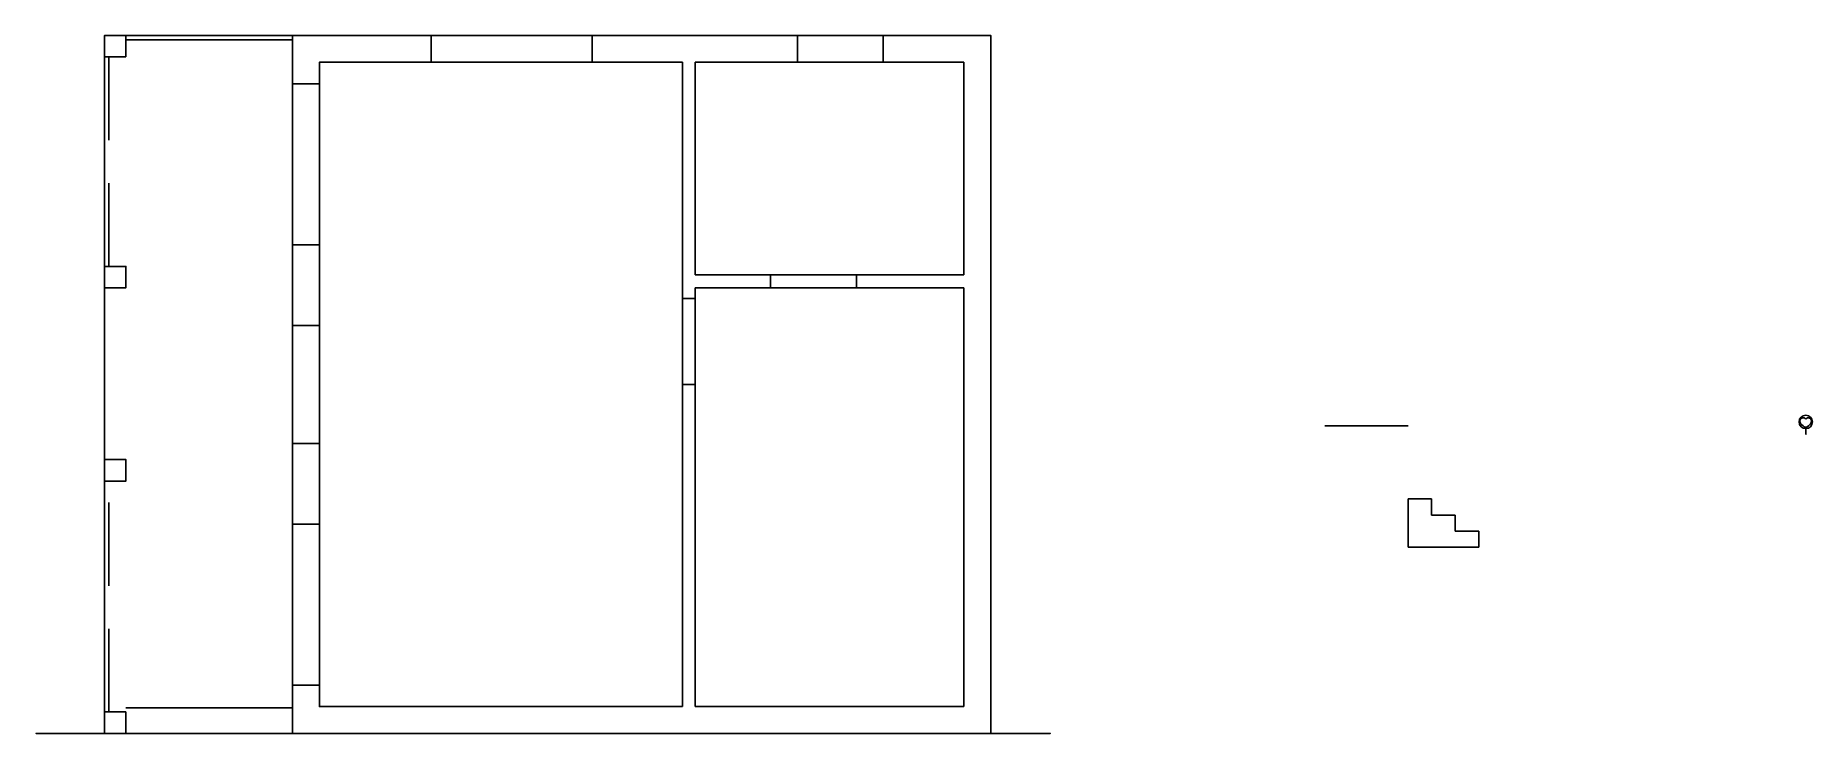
# Model space of a CAD drawing. Header units: inches. Extents: x 4301 to 20843, y 1980 to 8480.
import ezdxf

# ---------------------------------------------------------------- set-up
doc = ezdxf.new("R2010")
doc.units = ezdxf.units.IN
doc.header["$MEASUREMENT"] = 0
doc.layers.add('CupLayer', color=7, linetype='Continuous', true_color=0x4dc94a)
doc.layers.add('Windows', color=7, linetype='Continuous', true_color=0x009bbf)

msp = doc.modelspace()

# ---------------------------------------------------------------- linework, layer by layer
for p, q in [((4943, 8480, 600), (5143, 8480, 600)), ((5143, 8480, 600), (5143, 8280, 600)), ((6693, 8480, 600), (6893, 8480, 600)), ((5143, 8280, 600), (4943, 8280, 600)), ((12943, 8230, 600), (10443, 8230, 600)), ((10443, 8230, 600), (10443, 6250, 600)), ((12943, 6250, 600), (12943, 8230, 600)), ((10443, 6250, 600), (12943, 6250, 600)), ((10443, 6130, 600), (12943, 6130, 600)), ((10443, 6010, 600), (10443, 6130, 600)), ((12943, 6010, 600), (12943, 6130, 600)), ((10443, 2230, 600), (10443, 6010, 600)), ((12943, 6010, 600), (12943, 2230, 600)), ((17078, 4164), (17298, 4164)), ((17078, 3714), (17078, 4164)), ((17298, 4164), (17298, 4014)), ((17298, 4014), (17518, 4014)), ((17518, 4014), (17518, 3864)), ((17518, 3864), (17738, 3864)), ((17738, 3864), (17738, 3714)), ((17738, 3714), (17078, 3714)), ((5143, 2180, 600), (4943, 2180, 600)), ((5143, 1980, 600), (5143, 2180, 600)), ((12943, 2230, 600), (10443, 2230, 600))]:
    msp.add_line(p, q)
at = {"extrusion": (0, 1, -1.83697e-16)}
for p, q in [((5143, 8440, 600), (5143, 8440, 1700)), ((5143, 8440, 1700), (5918, 8440, 1700)), ((5223, 8440, 680), (5223, 8440, 1620)), ((5223, 8440, 1620), (5838, 8440, 1620)), ((5223, 8440, 783), (5481, 8440, 1150)), ((5481, 8440, 1150), (5223, 8440, 1517)), ((5248, 8440, 680), (5530, 8440, 1081)), ((5530, 8440, 1219), (5248, 8440, 1620)), ((5530, 8440, 1219), (5812, 8440, 1620)), ((5812, 8440, 680), (5530, 8440, 1081)), ((5579, 8440, 1150), (5838, 8440, 1517)), ((5838, 8440, 783), (5579, 8440, 1150)), ((5838, 8440, 1620), (5838, 8440, 680)), ((5918, 8440, 600), (5918, 8440, 1700)), ((5918, 8440, 1700), (6693, 8440, 1700)), ((5918, 8440, 1700), (5918, 8440, 600)), ((5998, 8440, 680), (5998, 8440, 1620)), ((5998, 8440, 783), (6256, 8440, 1150)), ((5998, 8440, 1620), (6613, 8440, 1620)), ((6256, 8440, 1150), (5998, 8440, 1517)), ((6023, 8440, 680), (6305, 8440, 1081)), ((6305, 8440, 1219), (6023, 8440, 1620)), ((6587, 8440, 680), (6305, 8440, 1081)), ((6305, 8440, 1219), (6587, 8440, 1620)), ((6613, 8440, 783), (6354, 8440, 1150)), ((6354, 8440, 1150), (6613, 8440, 1517)), ((6613, 8440, 1620), (6613, 8440, 680)), ((6693, 8440, 1700), (6693, 8440, 600)), ((17078, 4844, -530), (16303, 4844, -530)), ((16998, 4844, -450), (16383, 4844, -450))]:
    msp.add_line(p, q, dxfattribs=at)
at = {"extrusion": (-1, 6.12323e-17, -1.83697e-16)}
for p, q in [((4983, 8280, 1700), (4983, 8280, 600)), ((4983, 7505, 1700), (4983, 8280, 1700)), ((4983, 8200, 1620), (4983, 8200, 680)), ((4983, 7585, 1620), (4983, 8200, 1620)), ((4983, 7941, 1150), (4983, 8200, 1517)), ((4983, 8200, 783), (4983, 7941, 1150)), ((4983, 7892, 1219), (4983, 8174, 1620)), ((4983, 8174, 680), (4983, 7892, 1081)), ((4983, 7610, 680), (4983, 7892, 1081)), ((4983, 7892, 1219), (4983, 7610, 1620)), ((4983, 7585, 783), (4983, 7843, 1150)), ((4983, 7843, 1150), (4983, 7585, 1517)), ((4983, 7585, 680), (4983, 7585, 1620)), ((4983, 7505, 600), (4983, 7505, 1700)), ((4983, 7105, 1700), (4983, 7105, 600)), ((4983, 6330, 1700), (4983, 7105, 1700)), ((4983, 7025, 1620), (4983, 7025, 680)), ((4983, 6410, 1620), (4983, 7025, 1620)), ((4983, 6766, 1150), (4983, 7025, 1517)), ((4983, 7025, 783), (4983, 6766, 1150)), ((4983, 6717, 1219), (4983, 6999, 1620)), ((4983, 6999, 680), (4983, 6717, 1081)), ((4983, 6435, 680), (4983, 6717, 1081)), ((4983, 6717, 1219), (4983, 6435, 1620)), ((4983, 6410, 783), (4983, 6668, 1150)), ((4983, 6668, 1150), (4983, 6410, 1517)), ((4983, 6410, 680), (4983, 6410, 1620)), ((4983, 6330, 600), (4983, 6330, 1700))]:
    msp.add_line(p, q, dxfattribs=at)
at = {"extrusion": (-1, -6.12323e-17, -1.83697e-16)}
for p, q in [((4983, 4130, 600), (4983, 4130, 1700)), ((4983, 4130, 1700), (4983, 3355, 1700)), ((4983, 4050, 680), (4983, 4050, 1620)), ((4983, 4050, 1620), (4983, 3435, 1620)), ((4983, 4050, 783), (4983, 3791, 1150)), ((4983, 3791, 1150), (4983, 4050, 1517)), ((4983, 4024, 680), (4983, 3742, 1081)), ((4983, 3742, 1219), (4983, 4024, 1620)), ((4983, 3742, 1219), (4983, 3460, 1620)), ((4983, 3460, 680), (4983, 3742, 1081)), ((4983, 3693, 1150), (4983, 3435, 1517)), ((4983, 3435, 783), (4983, 3693, 1150)), ((4983, 3435, 1620), (4983, 3435, 680)), ((4983, 3355, 1700), (4983, 3355, 600)), ((4983, 2955, 600), (4983, 2955, 1700)), ((4983, 2955, 1700), (4983, 2180, 1700)), ((4983, 2875, 680), (4983, 2875, 1620)), ((4983, 2875, 1620), (4983, 2260, 1620)), ((4983, 2875, 783), (4983, 2616, 1150)), ((4983, 2616, 1150), (4983, 2875, 1517)), ((4983, 2849, 680), (4983, 2567, 1081)), ((4983, 2567, 1219), (4983, 2849, 1620)), ((4983, 2567, 1219), (4983, 2285, 1620)), ((4983, 2285, 680), (4983, 2567, 1081)), ((4983, 2518, 1150), (4983, 2260, 1517)), ((4983, 2260, 783), (4983, 2518, 1150)), ((4983, 2260, 1620), (4983, 2260, 680)), ((4983, 2180, 1700), (4983, 2180, 600))]:
    msp.add_line(p, q, dxfattribs=at)
at = {"extrusion": (0, -1, -1.83697e-16)}
for p, q in [((5143, 2220, 600), (5143, 2220, 1700)), ((5143, 2220, 1700), (5918, 2220, 1700)), ((5223, 2220, 680), (5223, 2220, 1620)), ((5223, 2220, 1620), (5838, 2220, 1620)), ((5223, 2220, 783), (5481, 2220, 1150)), ((5481, 2220, 1150), (5223, 2220, 1517)), ((5248, 2220, 680), (5530, 2220, 1081)), ((5530, 2220, 1219), (5248, 2220, 1620)), ((5530, 2220, 1219), (5812, 2220, 1620)), ((5812, 2220, 680), (5530, 2220, 1081)), ((5579, 2220, 1150), (5838, 2220, 1517)), ((5838, 2220, 783), (5579, 2220, 1150)), ((5838, 2220, 1620), (5838, 2220, 680)), ((5918, 2220, 600), (5918, 2220, 1700)), ((5918, 2220, 1700), (6693, 2220, 1700)), ((5918, 2220, 1700), (5918, 2220, 600)), ((5998, 2220, 680), (5998, 2220, 1620)), ((5998, 2220, 1620), (6613, 2220, 1620)), ((5998, 2220, 783), (6256, 2220, 1150)), ((6256, 2220, 1150), (5998, 2220, 1517)), ((6023, 2220, 680), (6305, 2220, 1081)), ((6305, 2220, 1219), (6023, 2220, 1620)), ((6305, 2220, 1219), (6587, 2220, 1620)), ((6587, 2220, 680), (6305, 2220, 1081)), ((6354, 2220, 1150), (6613, 2220, 1517)), ((6613, 2220, 783), (6354, 2220, 1150)), ((6613, 2220, 1620), (6613, 2220, 680)), ((6693, 2220, 1700), (6693, 2220, 600))]:
    msp.add_line(p, q, dxfattribs=at)
at = {"elevation": 600}
for points in [[(13193, 1980), (13193, 8480), (4943, 8480), (4943, 1980)], [(10323, 2230), (10323, 8230), (6943, 8230), (6943, 2230)]]:
    msp.add_lwpolyline(points, close=True, dxfattribs=at)
for points in [[(6693, 1980), (6693, 8480)], [(4943, 6130), (5143, 6130), (5143, 6330), (4943, 6330)], [(4943, 4330), (5143, 4330), (5143, 4530), (4943, 4530)]]:
    msp.add_lwpolyline(points, dxfattribs=at)
at = {"extrusion": (2.24964e-32, 1, 1.83697e-16), "elevation": 1980}
msp.add_lwpolyline([(-6662, 3910), (-9236, 4963, 0.196668), (-9349, 4963), (-13723, 3174, 1), (-13693, 3100), (-9293, 3100), (-6693, 3100), (-6693, 3836), (-4943, 3100), (-4362, 2856, 1), (-4331, 2930), (-4912, 3174), (-6662, 3910)], format="xyb", dxfattribs=at)
msp.add_lwpolyline([(-5143, 3100), (-4943, 3100), (-4943, 2900), (-5143, 2900)], close=True, dxfattribs=at)
msp.add_lwpolyline([(-6693, 3836), (-9293, 4900), (-13693, 3100)], dxfattribs=at)
at = {"layer": 'CupLayer', "extrusion": (-1, 5.13782e-13, 6.91486e-14)}
for p, q in [((20783, 4819, 80), (20783, 4832, 1)), ((20783, 4832, 1), (20783, 4778, 27)), ((20783, 4805, 76), (20783, 4819, 80)), ((20783, 4812, 78), (20783, 4813, 78))]:
    msp.add_line(p, q, dxfattribs=at)
at = {"layer": 'CupLayer'}
msp.add_lwpolyline([(20795, 4836, 0.13942), (20832, 4875, 0.810825), (20787, 4913, -0.351), (20774, 4913, 0.810825), (20729, 4875, 0.13942), (20767, 4836, 0.275352), (20795, 4836)], format="xyb", dxfattribs=at)
msp.add_circle((20781, 4881, 80), 62.5, dxfattribs=at)
at = {"layer": 'CupLayer', "extrusion": (-1, 5.13782e-13, 6.91486e-14)}
msp.add_circle((-4792, 50, -20783), 21.6, dxfattribs=at)
for centre, radius, start, end in [((-4800, 96, -20783), 20, 255.7695, 280.0193), ((-4792, 50, -20783), 26.6, 301.0571, 100.0193)]:
    msp.add_arc(centre, radius, start, end, dxfattribs=at)
at = {"layer": 'Windows'}
for p, q in [((4943, 8480, 600), (5143, 8480, 600)), ((5143, 8480, 600), (5143, 8280, 600)), ((6693, 8480, 600), (6893, 8480, 600)), ((7983, 8230, 600), (7983, 8480, 600)), ((9483, 8230, 600), (9483, 8480, 600)), ((11393, 8230, 600), (11393, 8480, 600)), ((12193, 8230, 600), (12193, 8480, 600)), ((5143, 8280, 600), (4943, 8280, 600)), ((12943, 8230, 600), (10443, 8230, 600)), ((10443, 8230, 600), (10443, 6250, 600)), ((12943, 6250, 600), (12943, 8230, 600)), ((10443, 6250, 600), (12943, 6250, 600)), ((10443, 6130, 600), (12943, 6130, 600)), ((10443, 6010, 600), (10443, 6130, 600)), ((11143, 6130, 600), (11143, 6250, 600)), ((11943, 6130, 600), (11943, 6250, 600)), ((12943, 6010, 600), (12943, 6130, 600)), ((10323, 6030, 600), (10443, 6030, 600)), ((10443, 2230, 600), (10443, 6010, 600)), ((12943, 6010, 600), (12943, 2230, 600)), ((6693, 5780, 600), (6943, 5780, 600)), ((10323, 5230, 600), (10443, 5230, 600)), ((6693, 4680, 600), (6943, 4680, 600)), ((5143, 2180, 600), (4943, 2180, 600)), ((5143, 1980, 600), (5143, 2180, 600)), ((12943, 2230, 600), (10443, 2230, 600))]:
    msp.add_line(p, q, dxfattribs=at)
at = {"layer": 'Windows', "elevation": 600}
for points in [[(13193, 1980), (13193, 8480), (4943, 8480), (4943, 1980)], [(10323, 2230), (10323, 8230), (6943, 8230), (6943, 2230)]]:
    msp.add_lwpolyline(points, close=True, dxfattribs=at)
for points in [[(6693, 1980), (6693, 8480)], [(6943, 8030), (6693, 8030)], [(6943, 6530), (6693, 6530)], [(4943, 6130), (5143, 6130), (5143, 6330), (4943, 6330)], [(4943, 4330), (5143, 4330), (5143, 4530), (4943, 4530)], [(6693, 3930), (6943, 3930)], [(6693, 2430), (6943, 2430)]]:
    msp.add_lwpolyline(points, dxfattribs=at)

doc.saveas('drawing.dxf')
